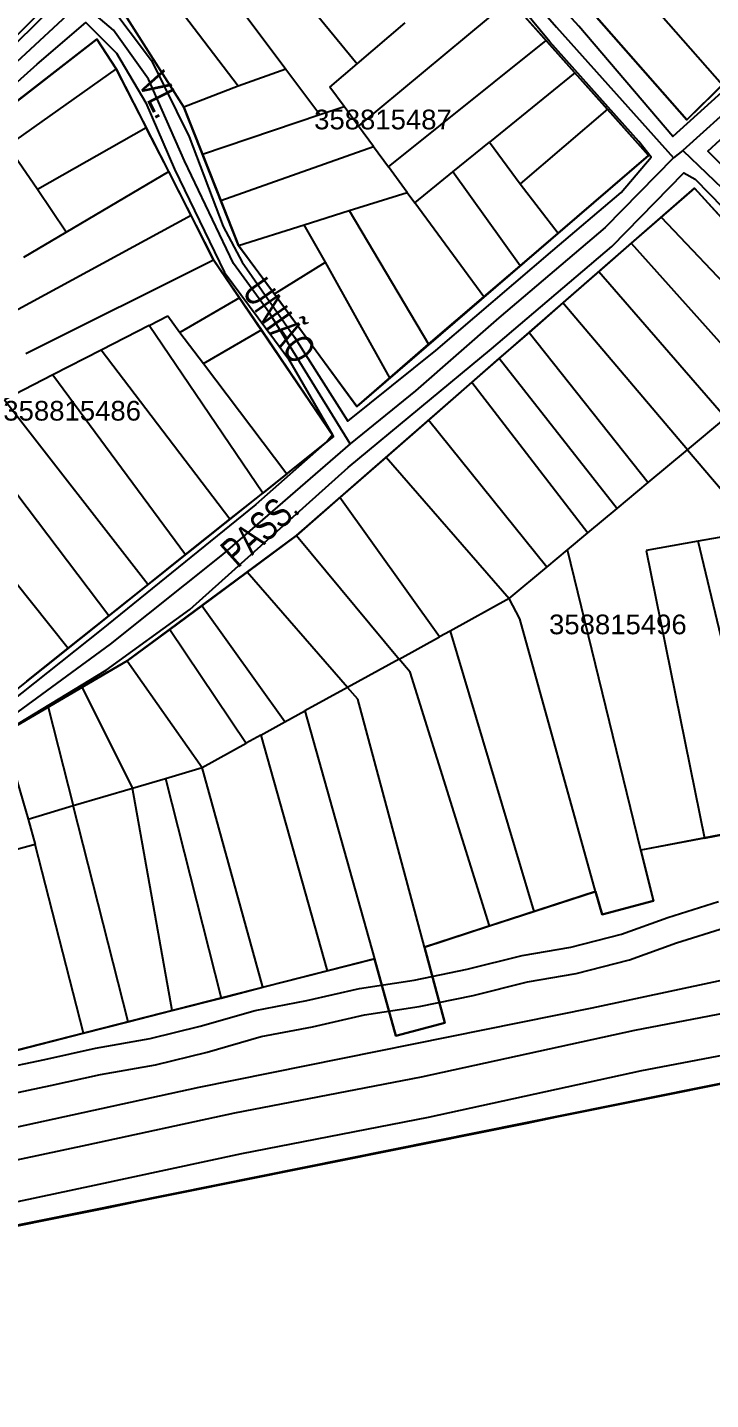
# Model space of a CAD drawing. Extents: x 201512 to 203323, y 4836571 to 4838029.
# Drawn here: x 202211.4 to 202280.8, y 4836747.8 to 4836887.2 of the extents above; entities that cross this region are included whole.
import ezdxf

# ---------------------------------------------------------------- set-up
doc = ezdxf.new("R2010")
doc.units = 0
doc.header["$LTSCALE"] = 1.5
doc.header["$MEASUREMENT"] = 0
for name, color, linetype in [('CD-MALHA-LOTES', 40, 'CONTINUOUS'), ('CD_TXT_QUADRA', 7, 'CONTINUOUS'), ('HD-VALAS-DRENOS', 170, 'CONTINUOUS'), ('RU-QUADRAS', 6, 'CONTINUOUS'), ('SV-EIXO-RUA-PAV', 20, 'CONTINUOUS'), ('SV-RUA-PAVIM-S-GUIA-C-GUIA', 7, 'CONTINUOUS'), ('SV-TXT-RUA-PAV-S-GUIA-C-GUIA', 7, 'CONTINUOUS')]:
    doc.layers.add(name, color=color, linetype=linetype)
doc.styles.add('ARIAL', font='arial.ttf')
doc.styles.add('MONOTXT', font='arial.ttf', dxfattribs={"height": 0.2})

msp = doc.modelspace()

# ---------------------------------------------------------------- linework, layer by layer
at = {"layer": 'CD-MALHA-LOTES', "linetype": 'Continuous'}
for p, q in [((202232.61, 4836898.43), (202244.87, 4836883.49)), ((202228.48, 4836895.2), (202237.6, 4836882.93)), ((202232.77, 4836881.2), (202224.51, 4836892.09)), ((202281.95, 4836881.35), (202271.42, 4836893.3)), ((202245, 4836877.15), (202260.41, 4836889.94)), ((202264.07, 4836885.84), (202260.41, 4836889.94)), ((202267.69, 4836889.91), (202278.34, 4836877.8)), ((202220.8, 4836889.22), (202227.27, 4836879.09)), ((202244.87, 4836883.49), (202249.73, 4836887.63)), ((202218.42, 4836885.99), (202207.66, 4836877.64)), ((202220.38, 4836882.96), (202218.42, 4836885.99)), ((202248.04, 4836873), (202264.07, 4836885.84)), ((202266.98, 4836882.56), (202264.07, 4836885.84)), ((202220.38, 4836882.96), (202209.36, 4836875.16)), ((202223.31, 4836877.23), (202220.38, 4836882.96)), ((202237.6, 4836882.93), (202232.77, 4836881.2)), ((202237.6, 4836882.93), (202241.08, 4836878.32)), ((202242.08, 4836881.11), (202244.87, 4836883.49)), ((202266.98, 4836882.56), (202258.29, 4836875.51)), ((202270.28, 4836878.86), (202266.98, 4836882.56)), ((202232.77, 4836881.2), (202227.27, 4836879.09)), ((202243.54, 4836879.14), (202242.08, 4836881.11)), ((202278.34, 4836877.8), (202281.95, 4836881.35)), ((202227.27, 4836879.09), (202229.16, 4836874.31)), ((202229.16, 4836874.31), (202241.08, 4836878.32)), ((202241.08, 4836878.32), (202243.54, 4836879.14)), ((202245, 4836877.15), (202243.54, 4836879.14)), ((202270.28, 4836878.86), (202261.43, 4836871.3)), ((202274.44, 4836874.18), (202270.28, 4836878.86)), ((202223.44, 4836876.99), (202212.39, 4836870.71)), ((202223.44, 4836876.99), (202223.31, 4836877.23)), ((202225.72, 4836872.55), (202223.44, 4836876.99)), ((202246.53, 4836875.07), (202245, 4836877.15)), ((202254.58, 4836872.5), (202258.29, 4836875.51)), ((202258.29, 4836875.51), (202261.43, 4836871.3)), ((202212.39, 4836870.71), (202209.36, 4836875.16)), ((202229.16, 4836874.31), (202231.01, 4836869.6)), ((202231.01, 4836869.6), (202246.53, 4836875.07)), ((202246.53, 4836875.07), (202248.04, 4836873)), ((202265.26, 4836866.28), (202274.44, 4836874.18)), ((202215.29, 4836866.39), (202225.72, 4836872.55)), ((202228, 4836868.06), (202225.72, 4836872.55)), ((202249.94, 4836870.41), (202248.04, 4836873)), ((202250.71, 4836869.37), (202254.58, 4836872.5)), ((202261.42, 4836862.97), (202254.58, 4836872.5)), ((202261.43, 4836871.3), (202265.26, 4836866.28)), ((202215.29, 4836866.39), (202212.39, 4836870.71)), ((202244.06, 4836868.57), (202249.94, 4836870.41)), ((202249.94, 4836870.41), (202250.71, 4836869.37)), ((202279.12, 4836870.84), (202275.73, 4836867.89)), ((202289.46, 4836859.49), (202279.12, 4836870.84)), ((202231.01, 4836869.6), (202232.8, 4836865.02)), ((202239.47, 4836867.12), (202244.06, 4836868.57)), ((202244.06, 4836868.57), (202252.1, 4836854.99)), ((202257.74, 4836859.8), (202250.71, 4836869.37)), ((202228, 4836868.06), (202208.47, 4836857.48)), ((202230.27, 4836863.58), (202228, 4836868.06)), ((202232.8, 4836865.02), (202239.47, 4836867.12)), ((202241.63, 4836863.33), (202239.47, 4836867.12)), ((202275.73, 4836867.89), (202272.69, 4836865.24)), ((202275.73, 4836867.89), (202286.27, 4836856.8)), ((202210.99, 4836863.85), (202215.29, 4836866.39)), ((202261.42, 4836862.97), (202265.26, 4836866.28)), ((202232.8, 4836865.02), (202236.47, 4836860.1)), ((202272.69, 4836865.24), (202269.42, 4836862.38)), ((202272.69, 4836865.24), (202285.88, 4836850.5)), ((202211.19, 4836854.04), (202230.27, 4836863.58)), ((202232.91, 4836859.71), (202230.27, 4836863.58)), ((202236.47, 4836860.1), (202241.63, 4836863.33)), ((202248.19, 4836851.57), (202241.63, 4836863.33)), ((202257.74, 4836859.8), (202261.42, 4836862.97)), ((202269.42, 4836862.38), (202265.75, 4836859.18)), ((202269.42, 4836862.38), (202282.3, 4836847.51)), ((202236.47, 4836860.1), (202244.82, 4836848.67)), ((202232.91, 4836859.71), (202226.86, 4836856.17)), ((202235.13, 4836856.45), (202232.91, 4836859.71)), ((202252.1, 4836854.99), (202257.74, 4836859.8)), ((202265.75, 4836859.18), (202262.33, 4836856.19)), ((202278.41, 4836844.27), (202265.75, 4836859.18)), ((202223.72, 4836856.89), (202225.63, 4836857.87)), ((202225.63, 4836857.87), (202226.86, 4836856.17)), ((202223.72, 4836856.89), (202218.86, 4836854.39)), ((202235.28, 4836839.87), (202223.72, 4836856.89)), ((202226.86, 4836856.17), (202229.26, 4836853.02)), ((202229.26, 4836853.02), (202235.13, 4836856.45)), ((202242.46, 4836845.6), (202235.13, 4836856.45)), ((202262.33, 4836856.19), (202259.3, 4836853.56)), ((202262.33, 4836856.19), (202274.43, 4836840.95)), ((202248.19, 4836851.57), (202252.1, 4836854.99)), ((202218.86, 4836854.39), (202213.96, 4836851.87)), ((202231.92, 4836837.2), (202218.86, 4836854.39)), ((202229.26, 4836853.02), (202237.72, 4836841.82)), ((202259.3, 4836853.56), (202256.51, 4836851.12)), ((202259.3, 4836853.56), (202271.27, 4836838.31)), ((202213.96, 4836851.87), (202209.03, 4836849.34)), ((202213.96, 4836851.87), (202227.44, 4836833.63)), ((202244.82, 4836848.67), (202248.19, 4836851.57)), ((202256.51, 4836851.12), (202252.11, 4836847.28)), ((202256.51, 4836851.12), (202268.29, 4836835.82)), ((202219.63, 4836827.4), (202203.18, 4836849.14)), ((202209.03, 4836849.34), (202223.63, 4836830.59)), ((202278.41, 4836844.27), (202282.3, 4836847.51)), ((202252.11, 4836847.28), (202247.81, 4836843.53)), ((202264.11, 4836832.33), (202252.11, 4836847.28)), ((202237.72, 4836841.82), (202242.46, 4836845.6)), ((202247.81, 4836843.53), (202243.11, 4836839.43)), ((202247.81, 4836843.53), (202260.3, 4836829.15)), ((202274.43, 4836840.95), (202278.41, 4836844.27)), ((202278.41, 4836844.27), (202281.92, 4836840.13)), ((202237.72, 4836841.82), (202235.28, 4836839.87)), ((202271.27, 4836838.31), (202274.43, 4836840.95)), ((202203.44, 4836839.24), (202215.49, 4836824.1)), ((202231.92, 4836837.2), (202235.28, 4836839.87)), ((202243.11, 4836839.43), (202238.69, 4836835.57)), ((202253.21, 4836825.25), (202243.11, 4836839.43)), ((202268.29, 4836835.82), (202271.27, 4836838.31)), ((202227.44, 4836833.63), (202231.92, 4836837.2)), ((202238.69, 4836835.57), (202233.69, 4836831.84)), ((202238.69, 4836835.57), (202249.12, 4836823)), ((202266.21, 4836834.09), (202268.29, 4836835.82)), ((202279.49, 4836834.97), (202274.22, 4836834.04)), ((202285.41, 4836836.02), (202279.49, 4836834.97)), ((202286.41, 4836806.02), (202279.49, 4836834.97)), ((202223.63, 4836830.59), (202227.44, 4836833.63)), ((202264.11, 4836832.33), (202266.21, 4836834.09)), ((202273.69, 4836803.57), (202266.21, 4836834.09)), ((202274.22, 4836834.04), (202280.15, 4836804.81)), ((202260.3, 4836829.15), (202264.11, 4836832.33)), ((202233.69, 4836831.84), (202229.07, 4836828.42)), ((202243.88, 4836820.11), (202233.69, 4836831.84)), ((202219.63, 4836827.4), (202223.63, 4836830.59)), ((202229.07, 4836828.42), (202225.82, 4836826.01)), ((202237.51, 4836816.61), (202229.07, 4836828.42)), ((202260.3, 4836829.15), (202254.29, 4836825.84)), ((202261.37, 4836827.09), (202260.3, 4836829.15)), ((202215.49, 4836824.1), (202219.63, 4836827.4)), ((202269.08, 4836799.38), (202261.37, 4836827.09)), ((202225.82, 4836826.01), (202221.5, 4836822.82)), ((202225.82, 4836826.01), (202233.57, 4836814.44)), ((202249.12, 4836823), (202253.21, 4836825.25)), ((202254.29, 4836825.84), (202253.21, 4836825.25)), ((202254.29, 4836825.84), (202262.82, 4836797.35)), ((202211.31, 4836820.77), (202215.49, 4836824.1)), ((202221.5, 4836822.82), (202216.91, 4836820.13)), ((202221.5, 4836822.82), (202229.13, 4836812)), ((202249.12, 4836823), (202243.88, 4836820.11)), ((202250.23, 4836821.66), (202249.12, 4836823)), ((202258.29, 4836795.88), (202250.23, 4836821.66)), ((202216.91, 4836820.13), (202213.48, 4836818.12)), ((202216.91, 4836820.13), (202222.03, 4836809.89)), ((202243.88, 4836820.11), (202239.54, 4836817.73)), ((202244.92, 4836818.91), (202243.88, 4836820.11)), ((202251.69, 4836793.74), (202244.92, 4836818.91)), ((202213.48, 4836818.12), (202209.73, 4836815.92)), ((202213.48, 4836818.12), (202216.03, 4836808.11)), ((202237.51, 4836816.61), (202239.54, 4836817.73)), ((202239.54, 4836817.73), (202246.61, 4836792.54)), ((202235.09, 4836815.28), (202237.51, 4836816.61)), ((202208.97, 4836815.23), (202211.43, 4836806.74)), ((202229.13, 4836812), (202233.57, 4836814.44)), ((202235.09, 4836815.28), (202233.57, 4836814.44)), ((202235.09, 4836815.28), (202241.82, 4836791.32)), ((202225.38, 4836810.88), (202229.13, 4836812)), ((202235.29, 4836789.65), (202229.13, 4836812)), ((202216.03, 4836808.11), (202222.03, 4836809.89)), ((202222.03, 4836809.89), (202225.38, 4836810.88)), ((202226.06, 4836787.29), (202222.03, 4836809.89)), ((202225.38, 4836810.88), (202231.05, 4836788.56)), ((202211.43, 4836806.74), (202216.03, 4836808.11)), ((202221.61, 4836786.15), (202216.03, 4836808.11)), ((202211.43, 4836806.74), (202212.17, 4836804.17)), ((202280.15, 4836804.81), (202286.41, 4836806.02)), ((202280.15, 4836804.81), (202273.69, 4836803.57)), ((202212.17, 4836804.17), (202207.62, 4836802.93)), ((202217.08, 4836784.99), (202212.17, 4836804.17)), ((202274.95, 4836798.44), (202273.69, 4836803.57)), ((202262.82, 4836797.35), (202269.08, 4836799.38)), ((202269.08, 4836799.38), (202269.73, 4836797.05)), ((202258.29, 4836795.88), (202262.82, 4836797.35)), ((202269.73, 4836797.05), (202274.95, 4836798.44)), ((202251.69, 4836793.74), (202258.29, 4836795.88)), ((202253.76, 4836786.03), (202251.69, 4836793.74)), ((202241.82, 4836791.32), (202246.61, 4836792.54)), ((202246.61, 4836792.54), (202248.8, 4836784.73)), ((202235.29, 4836789.65), (202241.82, 4836791.32)), ((202231.05, 4836788.56), (202235.29, 4836789.65)), ((202226.06, 4836787.29), (202231.05, 4836788.56)), ((202318.39, 4836787.28), (202174.78, 4836758.29)), ((202217.08, 4836784.99), (202221.61, 4836786.15)), ((202221.61, 4836786.15), (202226.06, 4836787.29)), ((202209.45, 4836783.04), (202217.08, 4836784.99)), ((202248.8, 4836784.73), (202253.76, 4836786.03))]:
    msp.add_line(p, q, dxfattribs=at)
at = {"layer": 'HD-VALAS-DRENOS'}
for points in [[(202208.254918, 4836781.311979), (202213.13553, 4836782.329915), (202218.268228, 4836783.470811), (202223.831153, 4836784.450377), (202228.929784, 4836785.698368), (202234.487621, 4836787.302734), (202239.749282, 4836788.298121), (202245.089547, 4836789.542652), (202250.666163, 4836790.382034), (202256.029336, 4836791.489746), (202261.617914, 4836792.88654), (202266.552123, 4836793.715676), (202271.703224, 4836795.038066), (202276.419449, 4836796.74229), (202281.571782, 4836798.375443)], [(202208.768295, 4836778.632699), (202213.709942, 4836779.663365), (202218.800936, 4836780.794991), (202224.392527, 4836781.779605), (202229.63258, 4836783.062211), (202235.120779, 4836784.646476), (202240.312581, 4836785.628647), (202245.602895, 4836786.861537), (202251.145374, 4836787.69578), (202256.636157, 4836788.829849), (202262.175477, 4836790.214331), (202267.118273, 4836791.04491), (202272.507673, 4836792.428477), (202277.295379, 4836794.158531), (202282.283841, 4836795.739741)]]:
    msp.add_lwpolyline(points, dxfattribs=at)
at = {"layer": 'RU-QUADRAS', "color": 6, "linetype": 'Continuous'}
for points in [[(202248.44, 4836911.81), (202254.99, 4836917.58), (202254.32, 4836918.38), (202276.36, 4836938.2), (202275.9, 4836938.75, 0.0329930131), (202302.41, 4836969.32), (202314.58, 4836960.32), (202314.94, 4836960.76), (202318.41, 4836957.86), (202316.84, 4836955.64), (202320.52, 4836952.53), (202322.26, 4836954.88), (202326.16, 4836951.64), (202324.87, 4836949.99), (202332.75, 4836943.56), (202333.9, 4836945.08), (202338.41, 4836940.9), (202318.51, 4836915.43), (202295.06, 4836894.16), (202278.34, 4836877.8)], [(202161.65, 4836902.07), (202173.51, 4836905.24), (202172.29, 4836909.19), (202177.53, 4836912.51), (202176.36, 4836915.03), (202197.48, 4836928.27), (202197.11, 4836929.15), (202205.45, 4836934), (202214.27, 4836942.65), (202239.42, 4836913.9), (202233.01, 4836906.82), (202231.85, 4836907.97), (202222.03, 4836896.96), (202221.36, 4836897.53, -0.0278159107), (202186.03, 4836864.51), (202176.9, 4836858.64), (202174.52, 4836867.28), (202171.38, 4836870.71), (202172.73, 4836871.59), (202169.76, 4836875.86), (202166.11, 4836884.81), (202164.04, 4836893.7), (202163.11, 4836893.55)]]:
    msp.add_lwpolyline(points, format="xyb", close=True, dxfattribs=at)
for points in [[(202220.8, 4836889.22), (202244.54, 4836907.74), (202274.44, 4836874.18), (202244.82, 4836848.67), (202232.8, 4836865.02), (202227.27, 4836879.09)], [(202177.02, 4836856.01), (202197.65, 4836868.71), (202197.23, 4836869.55), (202218.42, 4836885.99), (202220.38, 4836882.96), (202230.27, 4836863.58), (202242.46, 4836845.6), (202205.51, 4836816.15), (202199.39, 4836813.69), (202200.15, 4836810.65), (202190.75, 4836806.38)]]:
    msp.add_lwpolyline(points, close=True, dxfattribs=at)
msp.add_lwpolyline([(202298.67, 4836808.39), (202273.69, 4836803.57), (202274.95, 4836798.44), (202269.73, 4836797.05), (202269.08, 4836799.38), (202251.69, 4836793.74), (202253.76, 4836786.03), (202248.8, 4836784.73), (202246.61, 4836792.54), (202197.3, 4836779.94), (202191.43, 4836804.56), (202204.61, 4836811.25), (202209.73, 4836815.92), (202221.5, 4836822.82), (202238.69, 4836835.57), (202279.12, 4836870.84), (202311.48, 4836835.35)], dxfattribs=at)
msp.add_lwpolyline([(201852.02, 4836689.77), (202122.98, 4836746.02), (202122.47, 4836747.89, 0.0024895355), (202510.79, 4836826.96), (202514.23, 4836824.32), (202525.61, 4836829.67), (202527.16, 4836828.32), (202635.81, 4836851.48)], format="xyb", dxfattribs=at)
at = {"layer": 'SV-EIXO-RUA-PAV'}
for p, q in [((202287.834097, 4836788.107142), (202273.021426, 4836785.258584)), ((202273.021426, 4836785.258584), (202251.357844, 4836780.52374)), ((202251.357844, 4836780.52374), (202232.391008, 4836776.856691)), ((202232.391008, 4836776.856691), (202217.390195, 4836773.607905)), ((202217.390195, 4836773.607905), (202196.09141, 4836769.078725))]:
    msp.add_line(p, q, dxfattribs=at)
for points in [[(202305.939569, 4836978.767737), (202300.300132, 4836970.418309), (202285.396528, 4836953.827505), (202258.682521, 4836926.269898), (202243.216517, 4836912.491094), (202231.124914, 4836902.086691), (202222.407712, 4836894.77549), (202216.78371, 4836889.713888), (202207.397746, 4836881.025767), (202199.409698, 4836873.458142), (202192.010242, 4836867.488126), (202186.208395, 4836862.947551), (202181.66782, 4836859.584162), (202174.753929, 4836856.731147)], [(202318.4, 4836912.920216), (202310.46421, 4836905.556758), (202305.634101, 4836900.289361), (202293.807889, 4836889.980014), (202283.783251, 4836879.955376), (202277.937063, 4836874.661036), (202276.997343, 4836873.940593), (202270.057209, 4836866.846234), (202259.261445, 4836857.669835), (202250.77906, 4836850.267026), (202244.147376, 4836844.869144), (202231.19246, 4836833.610705), (202219.779795, 4836824.511418), (202209.369595, 4836816.877271), (202204.897064, 4836813.330092), (202200.578759, 4836809.782912), (202189.62877, 4836803.459679)], [(202243.216517, 4836912.491094), (202253.709338, 4836900.313102), (202265.122003, 4836887.20396), (202276.997343, 4836873.940593)], [(202244.147376, 4836844.869144), (202235.984842, 4836858.094469), (202232.309802, 4836863.192105), (202227.330715, 4836873.624478), (202223.655675, 4836881.922956), (202220.099184, 4836886.902043), (202216.78371, 4836889.713888)], [(202277.937063, 4836874.661036), (202289.972261, 4836863.163125), (202299.750858, 4836852.417413), (202314.150112, 4836835.116817)]]:
    msp.add_lwpolyline(points, dxfattribs=at)
at = {"layer": 'SV-RUA-PAVIM-S-GUIA-C-GUIA'}
for points in [[(202318.394111, 4836915.648541), (202311.370657, 4836908.720439), (202303.565857, 4836901.519389), (202294.020307, 4836892.857021), (202283.288886, 4836881.836302), (202276.924994, 4836876.094738), (202267.365398, 4836887.291608), (202258.010864, 4836897.589308), (202250.81898, 4836905.499096), (202246.344335, 4836910.173961), (202245.53844, 4836911.269553), (202250.710717, 4836915.653202), (202260.446686, 4836925.967509), (202271.632752, 4836936.140606), (202280.374129, 4836945.598436), (202288.763682, 4836955.404281), (202297.301432, 4836965.511172), (202302.019926, 4836970.592377), (202303.784371, 4836972.278945), (202313.345266, 4836965.209021), (202318.394507, 4836961.236728)], [(202240.8257, 4836913.892001), (202238.789702, 4836911.628503), (202229.840965, 4836903.470016), (202223.526472, 4836897.828801), (202215.917834, 4836891.279254), (202206.476539, 4836881.867171), (202200.063822, 4836875.925214), (202189.026816, 4836865.903098), (202183.840718, 4836862.211709), (202181.53693, 4836860.745878), (202178.016097, 4836858.96991), (202176.264195, 4836858.398305)], [(202258.589862, 4836892.49045), (202252.60079, 4836899.807306), (202244.750634, 4836909.213776), (202244.599565, 4836909.412947), (202236.88696, 4836903.563095), (202228.181199, 4836896.606656), (202219.525124, 4836889.700545), (202223.956687, 4836883.824853), (202227.799476, 4836876.044671), (202231.249942, 4836866.961481), (202233.169902, 4836863.321498), (202238.511039, 4836855.700542), (202243.907318, 4836847.1795), (202252.861799, 4836854.337552), (202264.747495, 4836864.514925), (202271.660235, 4836870.409913), (202274.738214, 4836873.980389), (202273.479685, 4836875.57345), (202264.425854, 4836885.722918), (202258.889991, 4836892.442261)], [(202190.392389, 4836802.131498), (202194.024385, 4836804.955006), (202195.563231, 4836806.765255), (202203.434945, 4836811.015329), (202208.90649, 4836815.500853), (202219.364773, 4836821.867718), (202227.875234, 4836828.022587), (202243.934309, 4836842.477458), (202258.507958, 4836854.522124), (202270.742322, 4836864.901721), (202278.045662, 4836872.399848), (202279.198789, 4836871.756589), (202293.174155, 4836857.435222), (202305.502401, 4836842.753626), (202312.598645, 4836834.092902), (202316.039073, 4836835.464559), (202304.818574, 4836848.702242), (202291.237829, 4836863.926443), (202280.481736, 4836874.615767), (202295.495098, 4836888.413942), (202306.886514, 4836897.637848), (202313.323051, 4836890.723914), (202318.393848, 4836885.360396)], [(202176.511203, 4836856.042089), (202183.216942, 4836859.414567), (202183.832517, 4836859.91056), (202187.345802, 4836862.741347), (202200.431727, 4836872.775983), (202212.364526, 4836883.453878), (202217.287796, 4836887.685935), (202220.404251, 4836884.553498), (202223.381697, 4836879.51932), (202226.318931, 4836872.784097), (202231.376881, 4836862.260049), (202236.463556, 4836855.437914), (202237.874016, 4836853.495616), (202242.366175, 4836845.769426), (202241.770512, 4836845.065457), (202234.560514, 4836838.718441), (202218.841492, 4836825.966447), (202206.603395, 4836816.237132), (202200.490808, 4836810.246986), (202197.550116, 4836808.878383), (202190.325188, 4836805.132496)], [(201938.693183, 4836720.320048), (201958.558774, 4836724.968249), (201978.285836, 4836728.723047), (201997.975838, 4836732.779417), (202018.419267, 4836736.901623), (202038.977608, 4836741.3685), (202059.831308, 4836745.722034), (202081.89865, 4836750.370471), (202100.016827, 4836753.948233), (202120.555847, 4836757.966146), (202140.193759, 4836761.974893), (202163.863809, 4836765.852436), (202183.511889, 4836769.942612), (202197.458162, 4836772.660817), (202228.803415, 4836779.505477), (202268.737529, 4836787.553161), (202297.887387, 4836793.784125), (202312.614965, 4836796.425316), (202318.393087, 4836797.666569)], [(201930.637683, 4836711.038378), (201955.43196, 4836716.263048), (201980.408832, 4836721.07959), (202008.166874, 4836726.569873), (202028.152236, 4836730.5129), (202054.891547, 4836736.749076), (202080.128864, 4836741.803732), (202104.734106, 4836747.286874), (202120.47065, 4836750.172799), (202154.794174, 4836757.06509), (202179.331791, 4836761.394817), (202183.484474, 4836762.25014), (202196.852437, 4836765.003522), (202218.165911, 4836769.535826), (202233.139911, 4836772.778805), (202252.109505, 4836776.446387), (202273.771646, 4836781.180916), (202288.548049, 4836784.0225), (202305.720602, 4836787.328937), (202318.393022, 4836790.212448)]]:
    msp.add_lwpolyline(points, dxfattribs=at)

# ---------------------------------------------------------------- texts
at = {"layer": 'CD_TXT_QUADRA', "color": 7, "linetype": 'Continuous', "style": 'MONOTXT'}
for s, p in [('358815487', (202240.49, 4836876.82)), ('358815486', (202208.92, 4836847.23)), ('358815496', (202264.35, 4836825.52))]:
    msp.add_text(s, height=2, dxfattribs=at).set_placement(p)
at = {"layer": 'SV-TXT-RUA-PAV-S-GUIA-C-GUIA', "style": 'ARIAL', "width": 0.7}
for s, rotation, p in [('VL.', 297, (202222.537013, 4836881.608167)), ('UNIÃO', 305, (202233.084916, 4836860.327311)), ('PASS.', 42, (202232.737945, 4836832.165666))]:
    msp.add_text(s, height=3, rotation=rotation, dxfattribs=at).set_placement(p)

doc.saveas('drawing.dxf')
